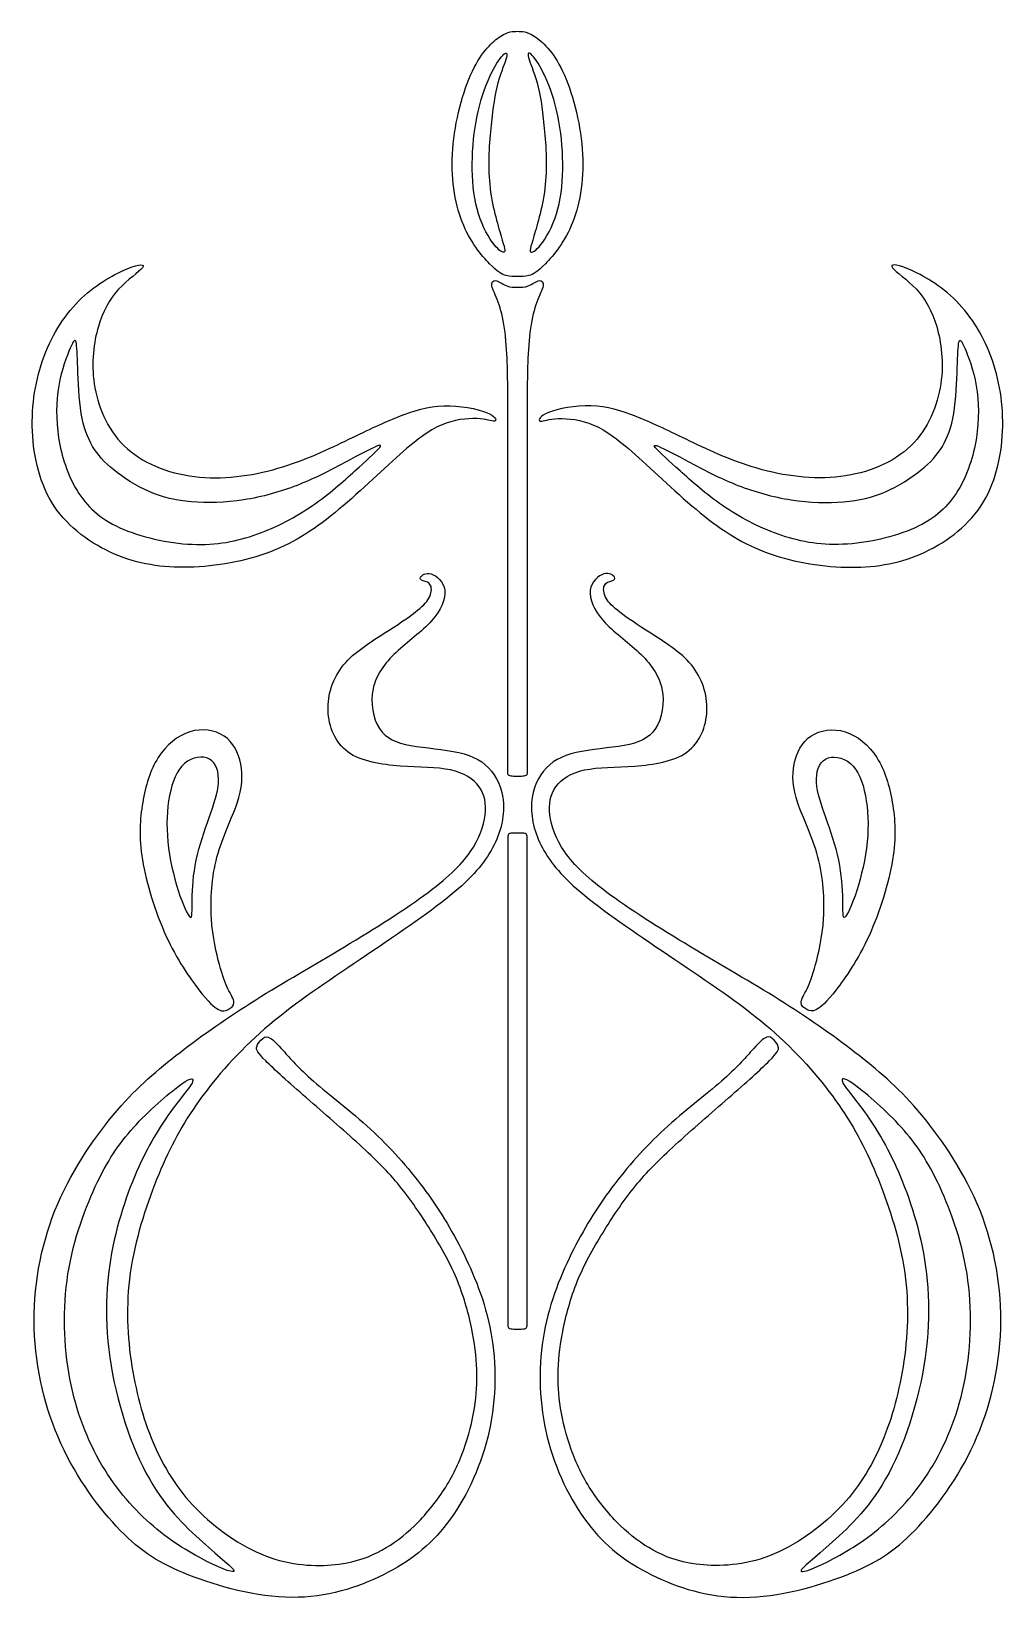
# Model space of a CAD drawing. Header units: millimetres. Extents: x -100 to 100, y -108 to 99.
# Drawn here: x -29.65 to 1.29, y -50.36 to -0.49 of the extents above; entities that cross this region are included whole.
import ezdxf

# ---------------------------------------------------------------- set-up
doc = ezdxf.new("R2010")
doc.units = ezdxf.units.MM
doc.header["$MEASUREMENT"] = 0

msp = doc.modelspace()

# ---------------------------------------------------------------- linework, layer by layer
at = {"color": 5, "linetype": 'ByBlock', "lineweight": -2}
for points, knots in [([(-14.184, -8.298), (-14.301, -8.302), (-14.418, -8.306), (-14.547, -8.267), (-14.676, -8.229), (-14.817, -8.149), (-15.328, -7.627), (-15.698, -7.185), (-15.943, -6.558), (-16.189, -5.931), (-16.311, -5.12), (-16.244, -4.236), (-16.178, -3.352), (-15.922, -2.395), (-15.619, -1.759), (-15.316, -1.122), (-14.966, -0.806), (-14.719, -0.648), (-14.471, -0.49), (-14.327, -0.49), (-14.184, -0.49)], [1, 1, 1, 1, 1.25, 1.25, 1.25, 1.375, 1.375, 1.5, 1.5, 1.5, 1.625, 1.625, 1.625, 1.75, 1.75, 1.75, 1.875, 1.875, 1.875, 2, 2, 2, 2]), ([(-14.184, -0.49), (-14.04, -0.49), (-13.896, -0.49), (-13.649, -0.648), (-13.401, -0.806), (-13.051, -1.122), (-12.748, -1.759), (-12.445, -2.395), (-12.189, -3.352), (-12.123, -4.236), (-12.056, -5.12), (-12.178, -5.931), (-12.424, -6.558), (-12.67, -7.185), (-13.039, -7.627), (-13.55, -8.149), (-13.691, -8.229), (-13.82, -8.267), (-13.949, -8.306), (-14.066, -8.302), (-14.184, -8.298)], [0, 0, 0, 0, 0.125, 0.125, 0.125, 0.25, 0.25, 0.25, 0.375, 0.375, 0.375, 0.5, 0.5, 0.5, 0.625, 0.625, 0.75, 0.75, 0.75, 1, 1, 1, 1]), ([(-15.063, -1.929), (-15.215, -2.264), (-15.367, -2.703), (-15.468, -3.183), (-15.569, -3.663), (-15.619, -4.185), (-15.623, -4.696), (-15.627, -5.206), (-15.585, -5.705), (-15.468, -6.144), (-15.352, -6.582), (-15.162, -6.959), (-14.823, -7.436), (-14.674, -7.535), (-14.617, -7.521), (-14.56, -7.508), (-14.594, -7.382), (-14.704, -7.011), (-14.815, -6.639), (-15.002, -6.022), (-15.068, -5.37), (-15.135, -4.718), (-15.082, -4.033), (-15.024, -3.474), (-14.967, -2.916), (-14.906, -2.485), (-14.708, -1.765), (-14.571, -1.476), (-14.531, -1.321), (-14.491, -1.167), (-14.548, -1.148), (-14.653, -1.255), (-14.758, -1.361), (-14.91, -1.594), (-15.063, -1.929)], [0, 0, 0, 0, 0.076923, 0.076923, 0.076923, 0.153846, 0.153846, 0.153846, 0.230769, 0.230769, 0.230769, 0.307692, 0.307692, 0.384615, 0.384615, 0.384615, 0.461538, 0.461538, 0.461538, 0.538462, 0.538462, 0.538462, 0.615385, 0.615385, 0.615385, 0.692308, 0.692308, 0.769231, 0.769231, 0.769231, 0.846154, 0.846154, 0.846154, 1, 1, 1, 1]), ([(-13.305, -1.929), (-13.152, -2.264), (-13, -2.703), (-12.899, -3.183), (-12.798, -3.663), (-12.748, -4.185), (-12.744, -4.696), (-12.741, -5.206), (-12.783, -5.705), (-12.899, -6.144), (-13.015, -6.582), (-13.206, -6.959), (-13.545, -7.436), (-13.693, -7.535), (-13.75, -7.521), (-13.808, -7.508), (-13.773, -7.382), (-13.663, -7.011), (-13.552, -6.639), (-13.366, -6.022), (-13.299, -5.37), (-13.232, -4.718), (-13.286, -4.033), (-13.343, -3.474), (-13.4, -2.916), (-13.461, -2.485), (-13.659, -1.765), (-13.796, -1.476), (-13.836, -1.321), (-13.876, -1.167), (-13.819, -1.148), (-13.714, -1.255), (-13.609, -1.361), (-13.457, -1.594), (-13.305, -1.929)], [0, 0, 0, 0, 0.076923, 0.076923, 0.076923, 0.153846, 0.153846, 0.153846, 0.230769, 0.230769, 0.230769, 0.307692, 0.307692, 0.384615, 0.384615, 0.384615, 0.461538, 0.461538, 0.461538, 0.538462, 0.538462, 0.538462, 0.615385, 0.615385, 0.615385, 0.692308, 0.692308, 0.769231, 0.769231, 0.769231, 0.846154, 0.846154, 0.846154, 1, 1, 1, 1]), ([(-19.546, -13.477), (-20.177, -13.78), (-20.958, -14.154), (-21.811, -14.401), (-22.665, -14.649), (-23.591, -14.771), (-24.462, -14.664), (-25.332, -14.558), (-26.148, -14.222), (-26.702, -13.683), (-27.257, -13.144), (-27.55, -12.401), (-27.653, -11.713), (-27.756, -11.025), (-27.668, -10.393), (-27.522, -9.89), (-27.375, -9.387), (-27.169, -9.013), (-26.88, -8.703), (-26.59, -8.392), (-26.217, -8.144), (-26.022, -7.893), (-26.201, -7.889), (-26.584, -8.043), (-26.967, -8.198), (-27.554, -8.51), (-28.055, -8.986), (-28.556, -9.463), (-28.972, -10.103), (-29.246, -10.833), (-29.52, -11.562), (-29.654, -12.382), (-29.62, -13.22), (-29.585, -14.058), (-29.383, -14.916), (-28.469, -16.292), (-27.756, -16.81), (-27.011, -17.13), (-26.266, -17.45), (-25.489, -17.572), (-23.778, -17.53), (-22.844, -17.366), (-22.044, -17.059), (-21.244, -16.753), (-20.577, -16.303), (-19.864, -15.707), (-19.152, -15.11), (-18.393, -14.367), (-17.82, -13.866), (-17.246, -13.365), (-16.858, -13.106), (-16.057, -12.824), (-15.646, -12.801), (-15.093, -12.85), (-14.952, -12.923), (-14.899, -12.896), (-14.845, -12.87), (-14.88, -12.744), (-15.173, -12.626), (-15.467, -12.508), (-16.019, -12.397), (-16.526, -12.412), (-17.033, -12.427), (-17.494, -12.569), (-17.965, -12.755), (-18.435, -12.942), (-18.915, -13.174), (-19.546, -13.477)], [0, 0, 0, 0, 0.04, 0.04, 0.04, 0.08, 0.08, 0.08, 0.12, 0.12, 0.12, 0.16, 0.16, 0.16, 0.2, 0.2, 0.2, 0.24, 0.24, 0.24, 0.28, 0.28, 0.32, 0.32, 0.32, 0.36, 0.36, 0.36, 0.4, 0.4, 0.4, 0.44, 0.44, 0.44, 0.48, 0.48, 0.52, 0.52, 0.52, 0.56, 0.56, 0.6, 0.6, 0.6, 0.64, 0.64, 0.64, 0.68, 0.68, 0.68, 0.72, 0.72, 0.76, 0.76, 0.8, 0.8, 0.8, 0.84, 0.84, 0.84, 0.88, 0.88, 0.88, 0.92, 0.92, 0.92, 1, 1, 1, 1]), ([(-8.821, -13.477), (-8.191, -13.78), (-7.409, -14.154), (-6.556, -14.401), (-5.702, -14.649), (-4.776, -14.771), (-3.905, -14.664), (-3.035, -14.558), (-2.219, -14.222), (-1.665, -13.683), (-1.11, -13.144), (-0.817, -12.401), (-0.714, -11.713), (-0.611, -11.025), (-0.699, -10.393), (-0.845, -9.89), (-0.992, -9.387), (-1.198, -9.013), (-1.488, -8.703), (-1.777, -8.392), (-2.151, -8.144), (-2.345, -7.893), (-2.166, -7.889), (-1.783, -8.043), (-1.4, -8.198), (-0.813, -8.51), (-0.312, -8.986), (0.189, -9.463), (0.605, -10.103), (0.879, -10.833), (1.153, -11.562), (1.287, -12.382), (1.252, -13.22), (1.218, -14.058), (1.016, -14.916), (0.102, -16.292), (-0.611, -16.81), (-1.356, -17.13), (-2.101, -17.45), (-2.878, -17.572), (-4.589, -17.53), (-5.523, -17.366), (-6.323, -17.059), (-7.124, -16.753), (-7.79, -16.303), (-8.503, -15.707), (-9.216, -15.11), (-9.974, -14.367), (-10.547, -13.866), (-11.121, -13.365), (-11.51, -13.106), (-12.31, -12.824), (-12.721, -12.801), (-13.274, -12.85), (-13.415, -12.923), (-13.468, -12.896), (-13.522, -12.87), (-13.487, -12.744), (-13.194, -12.626), (-12.901, -12.508), (-12.348, -12.397), (-11.841, -12.412), (-11.334, -12.427), (-10.873, -12.569), (-10.403, -12.755), (-9.932, -12.942), (-9.452, -13.174), (-8.821, -13.477)], [0, 0, 0, 0, 0.04, 0.04, 0.04, 0.08, 0.08, 0.08, 0.12, 0.12, 0.12, 0.16, 0.16, 0.16, 0.2, 0.2, 0.2, 0.24, 0.24, 0.24, 0.28, 0.28, 0.32, 0.32, 0.32, 0.36, 0.36, 0.36, 0.4, 0.4, 0.4, 0.44, 0.44, 0.44, 0.48, 0.48, 0.52, 0.52, 0.52, 0.56, 0.56, 0.6, 0.6, 0.6, 0.64, 0.64, 0.64, 0.68, 0.68, 0.68, 0.72, 0.72, 0.76, 0.76, 0.8, 0.8, 0.8, 0.84, 0.84, 0.84, 0.88, 0.88, 0.88, 0.92, 0.92, 0.92, 1, 1, 1, 1]), ([(-14.492, -12.027), (-14.495, -11.708), (-14.498, -11.389), (-14.511, -11.032), (-14.524, -10.676), (-14.547, -10.281), (-14.642, -9.611), (-14.714, -9.334), (-14.797, -9.11), (-14.88, -8.887), (-14.974, -8.715), (-14.996, -8.596), (-15.019, -8.477), (-14.972, -8.41), (-14.879, -8.426), (-14.787, -8.443), (-14.65, -8.542), (-14.526, -8.591), (-14.403, -8.64), (-14.293, -8.639), (-14.184, -8.638)], [5, 5, 5, 5, 5.25, 5.25, 5.25, 5.375, 5.375, 5.5, 5.5, 5.5, 5.625, 5.625, 5.625, 5.75, 5.75, 5.75, 5.875, 5.875, 5.875, 6, 6, 6, 6]), ([(-14.184, -8.638), (-14.074, -8.639), (-13.964, -8.64), (-13.841, -8.591), (-13.718, -8.542), (-13.58, -8.443), (-13.488, -8.426), (-13.396, -8.41), (-13.348, -8.477), (-13.371, -8.596), (-13.394, -8.715), (-13.487, -8.887), (-13.57, -9.11), (-13.653, -9.334), (-13.725, -9.611), (-13.82, -10.281), (-13.843, -10.676), (-13.856, -11.032), (-13.869, -11.389), (-13.872, -11.708), (-13.875, -12.027)], [0, 0, 0, 0, 0.125, 0.125, 0.125, 0.25, 0.25, 0.25, 0.375, 0.375, 0.375, 0.5, 0.5, 0.5, 0.625, 0.625, 0.75, 0.75, 0.75, 1, 1, 1, 1]), ([(-27.028, -14.455), (-26.72, -14.702), (-26.304, -14.969), (-25.473, -15.331), (-25.058, -15.427), (-24.561, -15.468), (-24.064, -15.51), (-23.484, -15.499), (-22.897, -15.407), (-22.311, -15.316), (-21.716, -15.145), (-21.2, -14.944), (-20.683, -14.744), (-20.245, -14.516), (-19.817, -14.289), (-19.388, -14.062), (-18.969, -13.837), (-18.519, -13.632), (-18.488, -13.651), (-18.607, -13.782), (-18.725, -13.914), (-18.992, -14.158), (-19.355, -14.485), (-19.719, -14.813), (-20.18, -15.225), (-20.712, -15.59), (-21.244, -15.956), (-21.846, -16.276), (-22.476, -16.501), (-23.107, -16.726), (-23.766, -16.856), (-25.306, -16.787), (-26.186, -16.589), (-27.482, -15.998), (-27.897, -15.606), (-28.503, -14.615), (-28.694, -14.017), (-28.785, -13.434), (-28.876, -12.85), (-28.869, -12.283), (-28.781, -11.776), (-28.694, -11.269), (-28.526, -10.823), (-28.309, -10.328), (-28.259, -10.278), (-28.202, -10.503), (-28.194, -10.777), (-28.179, -11.202), (-28.164, -11.627), (-28.141, -12.203), (-28.067, -12.652), (-27.992, -13.102), (-27.867, -13.426), (-27.703, -13.702), (-27.539, -13.978), (-27.337, -14.207), (-27.028, -14.455)], [0, 0, 0, 0, 0.045455, 0.045455, 0.090909, 0.090909, 0.090909, 0.136364, 0.136364, 0.136364, 0.181818, 0.181818, 0.181818, 0.227273, 0.227273, 0.227273, 0.272727, 0.272727, 0.318182, 0.318182, 0.318182, 0.363636, 0.363636, 0.363636, 0.409091, 0.409091, 0.409091, 0.454545, 0.454545, 0.454545, 0.5, 0.5, 0.545455, 0.545455, 0.590909, 0.590909, 0.636364, 0.636364, 0.636364, 0.681818, 0.681818, 0.681818, 0.727273, 0.727273, 0.772727, 0.772727, 0.818182, 0.818182, 0.818182, 0.863636, 0.863636, 0.863636, 0.909091, 0.909091, 0.909091, 1, 1, 1, 1]), ([(-1.339, -14.455), (-1.648, -14.702), (-2.063, -14.969), (-2.894, -15.331), (-3.309, -15.427), (-3.806, -15.468), (-4.304, -15.51), (-4.883, -15.499), (-5.47, -15.407), (-6.057, -15.316), (-6.651, -15.145), (-7.167, -14.944), (-7.684, -14.744), (-8.122, -14.516), (-8.551, -14.289), (-8.979, -14.062), (-9.399, -13.837), (-9.848, -13.632), (-9.879, -13.651), (-9.761, -13.782), (-9.642, -13.914), (-9.376, -14.158), (-9.012, -14.485), (-8.648, -14.813), (-8.187, -15.225), (-7.655, -15.59), (-7.124, -15.956), (-6.521, -16.276), (-5.891, -16.501), (-5.26, -16.726), (-4.601, -16.856), (-3.061, -16.787), (-2.181, -16.589), (-0.885, -15.998), (-0.47, -15.606), (0.136, -14.615), (0.326, -14.017), (0.418, -13.434), (0.509, -12.85), (0.502, -12.283), (0.414, -11.776), (0.326, -11.269), (0.159, -10.823), (-0.059, -10.328), (-0.108, -10.278), (-0.165, -10.503), (-0.173, -10.777), (-0.188, -11.202), (-0.203, -11.627), (-0.226, -12.203), (-0.3, -12.652), (-0.375, -13.102), (-0.501, -13.426), (-0.664, -13.702), (-0.828, -13.978), (-1.03, -14.207), (-1.339, -14.455)], [0, 0, 0, 0, 0.045455, 0.045455, 0.090909, 0.090909, 0.090909, 0.136364, 0.136364, 0.136364, 0.181818, 0.181818, 0.181818, 0.227273, 0.227273, 0.227273, 0.272727, 0.272727, 0.318182, 0.318182, 0.318182, 0.363636, 0.363636, 0.363636, 0.409091, 0.409091, 0.409091, 0.454545, 0.454545, 0.454545, 0.5, 0.5, 0.545455, 0.545455, 0.590909, 0.590909, 0.636364, 0.636364, 0.636364, 0.681818, 0.681818, 0.681818, 0.727273, 0.727273, 0.772727, 0.772727, 0.818182, 0.818182, 0.818182, 0.863636, 0.863636, 0.863636, 0.909091, 0.909091, 0.909091, 1, 1, 1, 1]), ([(-17.444, -18.986), (-17.673, -19.161), (-17.997, -19.382), (-18.422, -19.653), (-18.847, -19.923), (-19.373, -20.243), (-20.062, -21.082), (-20.226, -21.6), (-20.192, -22.625), (-19.994, -23.132), (-19.575, -23.435), (-19.156, -23.738), (-18.515, -23.837), (-17.913, -23.88), (-17.311, -23.924), (-16.747, -23.913), (-15.882, -24.096), (-15.581, -24.29), (-15.404, -24.538), (-15.227, -24.785), (-15.173, -25.087), (-15.215, -25.439), (-15.257, -25.791), (-15.394, -26.195), (-15.981, -27.034), (-16.431, -27.468), (-17.887, -28.531), (-18.893, -29.16), (-19.872, -29.745), (-20.851, -30.33), (-21.804, -30.871), (-23.553, -31.98), (-24.349, -32.548), (-25.056, -33.1), (-25.763, -33.653), (-26.381, -34.19), (-27.047, -34.99), (-27.714, -35.791), (-28.431, -36.854), (-28.901, -38.033), (-29.372, -39.213), (-29.597, -40.508), (-29.521, -43.069), (-29.219, -44.334), (-28.711, -45.451), (-28.202, -46.567), (-27.486, -47.535), (-26.167, -48.888), (-25.565, -49.273), (-24.645, -49.635), (-23.724, -49.997), (-22.486, -50.336), (-21.371, -50.346), (-20.257, -50.355), (-19.266, -50.035), (-18.447, -49.625), (-17.627, -49.216), (-16.98, -48.716), (-16.419, -47.983), (-15.859, -47.249), (-15.387, -46.281), (-15.131, -45.245), (-14.876, -44.209), (-14.838, -43.103), (-15.154, -41.099), (-15.509, -40.2), (-15.895, -39.413), (-16.282, -38.626), (-16.701, -37.951), (-17.189, -37.3), (-17.677, -36.648), (-18.233, -36.019), (-18.86, -35.442), (-19.487, -34.865), (-20.184, -34.339), (-20.67, -33.916), (-21.156, -33.493), (-21.43, -33.173), (-21.831, -32.727), (-21.956, -32.601), (-22.052, -32.542), (-22.147, -32.483), (-22.212, -32.491), (-22.29, -32.55), (-22.368, -32.609), (-22.459, -32.719), (-22.482, -32.818), (-22.505, -32.917), (-22.459, -33.005), (-21.934, -33.527), (-21.453, -33.962), (-20.901, -34.446), (-20.348, -34.929), (-19.723, -35.463), (-19.211, -35.932), (-18.698, -36.4), (-18.298, -36.804), (-17.578, -37.685), (-17.258, -38.161), (-16.951, -38.654), (-16.644, -39.148), (-16.351, -39.659), (-15.905, -40.714), (-15.753, -41.259), (-15.547, -42.242), (-15.493, -42.68), (-15.463, -43.507), (-15.486, -43.896), (-15.554, -44.319), (-15.623, -44.742), (-15.737, -45.199), (-15.894, -45.638), (-16.05, -46.076), (-16.248, -46.495), (-16.517, -46.91), (-16.785, -47.326), (-17.124, -47.737), (-17.46, -48.065), (-17.795, -48.393), (-18.127, -48.637), (-18.496, -48.84), (-18.866, -49.044), (-19.274, -49.208), (-20.466, -49.364), (-21.251, -49.357), (-22.052, -49.079), (-22.852, -48.8), (-23.667, -48.252), (-24.296, -47.636), (-24.925, -47.021), (-25.367, -46.339), (-26.057, -44.792), (-26.304, -43.927), (-26.453, -42.991), (-26.602, -42.055), (-26.651, -41.049), (-26.506, -40.019), (-26.361, -38.988), (-26.022, -37.932), (-25.666, -37.043), (-25.31, -36.153), (-24.936, -35.429), (-24.409, -34.669), (-23.881, -33.908), (-23.199, -33.112), (-22.385, -32.386), (-21.571, -31.66), (-20.626, -31.005), (-19.582, -30.3), (-18.538, -29.595), (-17.395, -28.84), (-15.814, -27.617), (-15.375, -27.148), (-15.08, -26.664), (-14.785, -26.18), (-14.632, -25.681), (-14.628, -25.222), (-14.625, -24.763), (-14.769, -24.343), (-15.25, -23.741), (-15.585, -23.558), (-16.052, -23.45), (-16.518, -23.341), (-17.117, -23.307), (-17.58, -23.223), (-18.043, -23.139), (-18.371, -23.006), (-18.578, -22.688), (-18.786, -22.37), (-18.874, -21.867), (-18.687, -20.986), (-18.412, -20.609), (-18.047, -20.262), (-17.681, -19.915), (-17.223, -19.599), (-16.614, -18.921), (-16.461, -18.559), (-16.498, -18.283), (-16.534, -18.006), (-16.759, -17.816), (-16.934, -17.766), (-17.109, -17.717), (-17.235, -17.808), (-17.273, -17.867), (-17.311, -17.926), (-17.262, -17.953), (-17.182, -17.98), (-17.102, -18.006), (-16.991, -18.033), (-16.947, -18.128), (-16.903, -18.224), (-16.926, -18.387), (-17.004, -18.534), (-17.082, -18.681), (-17.216, -18.81), (-17.444, -18.986)], [0, 0, 0, 0, 0.013699, 0.013699, 0.013699, 0.027397, 0.027397, 0.041096, 0.041096, 0.054795, 0.054795, 0.054795, 0.068493, 0.068493, 0.068493, 0.082192, 0.082192, 0.09589, 0.09589, 0.09589, 0.109589, 0.109589, 0.109589, 0.123288, 0.123288, 0.136986, 0.136986, 0.150685, 0.150685, 0.150685, 0.164384, 0.164384, 0.178082, 0.178082, 0.178082, 0.191781, 0.191781, 0.191781, 0.205479, 0.205479, 0.205479, 0.219178, 0.219178, 0.232877, 0.232877, 0.232877, 0.246575, 0.246575, 0.260274, 0.260274, 0.260274, 0.273973, 0.273973, 0.273973, 0.287671, 0.287671, 0.287671, 0.30137, 0.30137, 0.30137, 0.315068, 0.315068, 0.315068, 0.328767, 0.328767, 0.342466, 0.342466, 0.342466, 0.356164, 0.356164, 0.356164, 0.369863, 0.369863, 0.369863, 0.383562, 0.383562, 0.383562, 0.39726, 0.39726, 0.410959, 0.410959, 0.410959, 0.424658, 0.424658, 0.424658, 0.438356, 0.438356, 0.438356, 0.452055, 0.452055, 0.465753, 0.465753, 0.465753, 0.479452, 0.479452, 0.479452, 0.493151, 0.493151, 0.506849, 0.506849, 0.506849, 0.520548, 0.520548, 0.534247, 0.534247, 0.547945, 0.547945, 0.561644, 0.561644, 0.561644, 0.575342, 0.575342, 0.575342, 0.589041, 0.589041, 0.589041, 0.60274, 0.60274, 0.60274, 0.616438, 0.616438, 0.616438, 0.630137, 0.630137, 0.643836, 0.643836, 0.643836, 0.657534, 0.657534, 0.657534, 0.671233, 0.671233, 0.684932, 0.684932, 0.684932, 0.69863, 0.69863, 0.69863, 0.712329, 0.712329, 0.712329, 0.726027, 0.726027, 0.726027, 0.739726, 0.739726, 0.739726, 0.753425, 0.753425, 0.753425, 0.767123, 0.767123, 0.780822, 0.780822, 0.780822, 0.794521, 0.794521, 0.794521, 0.808219, 0.808219, 0.821918, 0.821918, 0.821918, 0.835616, 0.835616, 0.835616, 0.849315, 0.849315, 0.849315, 0.863014, 0.863014, 0.876712, 0.876712, 0.876712, 0.890411, 0.890411, 0.90411, 0.90411, 0.90411, 0.917808, 0.917808, 0.917808, 0.931507, 0.931507, 0.931507, 0.945205, 0.945205, 0.945205, 0.958904, 0.958904, 0.958904, 0.972603, 0.972603, 0.972603, 1, 1, 1, 1]), ([(-10.923, -18.986), (-10.694, -19.161), (-10.37, -19.382), (-9.945, -19.653), (-9.52, -19.923), (-8.994, -20.243), (-8.305, -21.082), (-8.141, -21.6), (-8.175, -22.625), (-8.373, -23.132), (-8.792, -23.435), (-9.212, -23.738), (-9.852, -23.837), (-10.454, -23.88), (-11.056, -23.924), (-11.62, -23.913), (-12.485, -24.096), (-12.786, -24.29), (-12.963, -24.538), (-13.14, -24.785), (-13.194, -25.087), (-13.152, -25.439), (-13.11, -25.791), (-12.973, -26.195), (-12.386, -27.034), (-11.936, -27.468), (-10.481, -28.531), (-9.475, -29.16), (-8.495, -29.745), (-7.516, -30.33), (-6.563, -30.871), (-4.814, -31.98), (-4.018, -32.548), (-3.311, -33.1), (-2.604, -33.653), (-1.987, -34.19), (-1.32, -34.99), (-0.653, -35.791), (0.064, -36.854), (0.534, -38.033), (1.005, -39.213), (1.23, -40.508), (1.153, -43.069), (0.852, -44.334), (0.344, -45.451), (-0.165, -46.567), (-0.882, -47.535), (-2.2, -48.888), (-2.802, -49.273), (-3.722, -49.635), (-4.643, -49.997), (-5.881, -50.336), (-6.996, -50.346), (-8.11, -50.355), (-9.101, -50.035), (-9.92, -49.625), (-10.74, -49.216), (-11.388, -48.716), (-11.948, -47.983), (-12.508, -47.249), (-12.98, -46.281), (-13.236, -45.245), (-13.491, -44.209), (-13.529, -43.103), (-13.213, -41.099), (-12.858, -40.2), (-12.472, -39.413), (-12.085, -38.626), (-11.666, -37.951), (-11.178, -37.3), (-10.69, -36.648), (-10.134, -36.019), (-9.507, -35.442), (-8.88, -34.865), (-8.183, -34.339), (-7.697, -33.916), (-7.211, -33.493), (-6.937, -33.173), (-6.537, -32.727), (-6.411, -32.601), (-6.316, -32.542), (-6.22, -32.483), (-6.156, -32.491), (-6.077, -32.55), (-5.999, -32.609), (-5.908, -32.719), (-5.885, -32.818), (-5.862, -32.917), (-5.908, -33.005), (-6.434, -33.527), (-6.914, -33.962), (-7.466, -34.446), (-8.019, -34.929), (-8.644, -35.463), (-9.156, -35.932), (-9.669, -36.4), (-10.069, -36.804), (-10.789, -37.685), (-11.109, -38.161), (-11.416, -38.654), (-11.723, -39.148), (-12.016, -39.659), (-12.462, -40.714), (-12.615, -41.259), (-12.82, -42.242), (-12.874, -42.68), (-12.904, -43.507), (-12.881, -43.896), (-12.813, -44.319), (-12.744, -44.742), (-12.63, -45.199), (-12.474, -45.638), (-12.317, -46.076), (-12.119, -46.495), (-11.851, -46.91), (-11.582, -47.326), (-11.243, -47.737), (-10.907, -48.065), (-10.572, -48.393), (-10.241, -48.637), (-9.871, -48.84), (-9.501, -49.044), (-9.094, -49.208), (-7.901, -49.364), (-7.116, -49.357), (-6.316, -49.079), (-5.515, -48.8), (-4.7, -48.252), (-4.071, -47.636), (-3.442, -47.021), (-3, -46.339), (-2.311, -44.792), (-2.063, -43.927), (-1.914, -42.991), (-1.766, -42.055), (-1.716, -41.049), (-1.861, -40.019), (-2.006, -38.988), (-2.345, -37.932), (-2.701, -37.043), (-3.057, -36.153), (-3.431, -35.429), (-3.959, -34.669), (-4.486, -33.908), (-5.169, -33.112), (-5.982, -32.386), (-6.796, -31.66), (-7.741, -31.005), (-8.785, -30.3), (-9.829, -29.595), (-10.972, -28.84), (-12.554, -27.617), (-12.992, -27.148), (-13.287, -26.664), (-13.583, -26.18), (-13.735, -25.681), (-13.739, -25.222), (-13.743, -24.763), (-13.598, -24.343), (-13.118, -23.741), (-12.782, -23.558), (-12.316, -23.45), (-11.849, -23.341), (-11.25, -23.307), (-10.787, -23.223), (-10.324, -23.139), (-9.997, -23.006), (-9.789, -22.688), (-9.581, -22.37), (-9.494, -21.867), (-9.68, -20.986), (-9.955, -20.609), (-10.321, -20.262), (-10.686, -19.915), (-11.144, -19.599), (-11.753, -18.921), (-11.906, -18.559), (-11.87, -18.283), (-11.833, -18.006), (-11.609, -17.816), (-11.433, -17.766), (-11.258, -17.717), (-11.132, -17.808), (-11.094, -17.867), (-11.056, -17.926), (-11.106, -17.953), (-11.186, -17.98), (-11.266, -18.006), (-11.376, -18.033), (-11.42, -18.128), (-11.464, -18.224), (-11.441, -18.387), (-11.363, -18.534), (-11.285, -18.681), (-11.151, -18.81), (-10.923, -18.986)], [0, 0, 0, 0, 0.013699, 0.013699, 0.013699, 0.027397, 0.027397, 0.041096, 0.041096, 0.054795, 0.054795, 0.054795, 0.068493, 0.068493, 0.068493, 0.082192, 0.082192, 0.09589, 0.09589, 0.09589, 0.109589, 0.109589, 0.109589, 0.123288, 0.123288, 0.136986, 0.136986, 0.150685, 0.150685, 0.150685, 0.164384, 0.164384, 0.178082, 0.178082, 0.178082, 0.191781, 0.191781, 0.191781, 0.205479, 0.205479, 0.205479, 0.219178, 0.219178, 0.232877, 0.232877, 0.232877, 0.246575, 0.246575, 0.260274, 0.260274, 0.260274, 0.273973, 0.273973, 0.273973, 0.287671, 0.287671, 0.287671, 0.30137, 0.30137, 0.30137, 0.315068, 0.315068, 0.315068, 0.328767, 0.328767, 0.342466, 0.342466, 0.342466, 0.356164, 0.356164, 0.356164, 0.369863, 0.369863, 0.369863, 0.383562, 0.383562, 0.383562, 0.39726, 0.39726, 0.410959, 0.410959, 0.410959, 0.424658, 0.424658, 0.424658, 0.438356, 0.438356, 0.438356, 0.452055, 0.452055, 0.465753, 0.465753, 0.465753, 0.479452, 0.479452, 0.479452, 0.493151, 0.493151, 0.506849, 0.506849, 0.506849, 0.520548, 0.520548, 0.534247, 0.534247, 0.547945, 0.547945, 0.561644, 0.561644, 0.561644, 0.575342, 0.575342, 0.575342, 0.589041, 0.589041, 0.589041, 0.60274, 0.60274, 0.60274, 0.616438, 0.616438, 0.616438, 0.630137, 0.630137, 0.643836, 0.643836, 0.643836, 0.657534, 0.657534, 0.657534, 0.671233, 0.671233, 0.684932, 0.684932, 0.684932, 0.69863, 0.69863, 0.69863, 0.712329, 0.712329, 0.712329, 0.726027, 0.726027, 0.726027, 0.739726, 0.739726, 0.739726, 0.753425, 0.753425, 0.753425, 0.767123, 0.767123, 0.780822, 0.780822, 0.780822, 0.794521, 0.794521, 0.794521, 0.808219, 0.808219, 0.821918, 0.821918, 0.821918, 0.835616, 0.835616, 0.835616, 0.849315, 0.849315, 0.849315, 0.863014, 0.863014, 0.876712, 0.876712, 0.876712, 0.890411, 0.890411, 0.90411, 0.90411, 0.90411, 0.917808, 0.917808, 0.917808, 0.931507, 0.931507, 0.931507, 0.945205, 0.945205, 0.945205, 0.958904, 0.958904, 0.958904, 0.972603, 0.972603, 0.972603, 1, 1, 1, 1]), ([(-23.667, -30.2), (-23.568, -30.562), (-23.488, -30.787), (-23.399, -30.972), (-23.309, -31.157), (-23.21, -31.302), (-23.206, -31.515), (-23.302, -31.584), (-23.391, -31.631), (-23.481, -31.679), (-23.565, -31.706), (-23.7, -31.633), (-23.835, -31.561), (-24.022, -31.389), (-24.616, -30.627), (-25.024, -30.036), (-25.369, -29.282), (-25.714, -28.527), (-25.996, -27.609), (-26.118, -26.87), (-26.24, -26.131), (-26.202, -25.57), (-26.11, -25.041), (-26.019, -24.511), (-25.874, -24.012), (-25.619, -23.612), (-25.363, -23.212), (-24.997, -22.91), (-24.609, -22.79), (-24.22, -22.67), (-23.808, -22.731), (-23.519, -22.928), (-23.229, -23.124), (-23.062, -23.455), (-22.989, -23.817), (-22.917, -24.179), (-22.94, -24.572), (-23.267, -25.548), (-23.572, -26.131), (-23.746, -26.776), (-23.919, -27.422), (-23.961, -28.131), (-23.923, -28.735), (-23.885, -29.339), (-23.767, -29.838), (-23.667, -30.2)], [0, 0, 0, 0, 0.058824, 0.058824, 0.058824, 0.117647, 0.117647, 0.176471, 0.176471, 0.176471, 0.235294, 0.235294, 0.235294, 0.294118, 0.294118, 0.352941, 0.352941, 0.352941, 0.411765, 0.411765, 0.411765, 0.470588, 0.470588, 0.470588, 0.529412, 0.529412, 0.529412, 0.588235, 0.588235, 0.588235, 0.647059, 0.647059, 0.647059, 0.705882, 0.705882, 0.705882, 0.764706, 0.764706, 0.823529, 0.823529, 0.823529, 0.882353, 0.882353, 0.882353, 1, 1, 1, 1]), ([(-4.7, -30.2), (-4.799, -30.562), (-4.879, -30.787), (-4.968, -30.972), (-5.058, -31.157), (-5.157, -31.302), (-5.161, -31.515), (-5.066, -31.584), (-4.976, -31.631), (-4.886, -31.679), (-4.803, -31.706), (-4.667, -31.633), (-4.532, -31.561), (-4.345, -31.389), (-3.751, -30.627), (-3.343, -30.036), (-2.998, -29.282), (-2.653, -28.527), (-2.371, -27.609), (-2.249, -26.87), (-2.127, -26.131), (-2.166, -25.57), (-2.257, -25.041), (-2.348, -24.511), (-2.493, -24.012), (-2.749, -23.612), (-3.004, -23.212), (-3.37, -22.91), (-3.758, -22.79), (-4.147, -22.67), (-4.559, -22.731), (-4.848, -22.928), (-5.138, -23.124), (-5.306, -23.455), (-5.378, -23.817), (-5.45, -24.179), (-5.428, -24.572), (-5.1, -25.548), (-4.795, -26.131), (-4.622, -26.776), (-4.448, -27.422), (-4.406, -28.131), (-4.444, -28.735), (-4.483, -29.339), (-4.601, -29.838), (-4.7, -30.2)], [0, 0, 0, 0, 0.058824, 0.058824, 0.058824, 0.117647, 0.117647, 0.176471, 0.176471, 0.176471, 0.235294, 0.235294, 0.235294, 0.294118, 0.294118, 0.352941, 0.352941, 0.352941, 0.411765, 0.411765, 0.411765, 0.470588, 0.470588, 0.470588, 0.529412, 0.529412, 0.529412, 0.588235, 0.588235, 0.588235, 0.647059, 0.647059, 0.647059, 0.705882, 0.705882, 0.705882, 0.764706, 0.764706, 0.823529, 0.823529, 0.823529, 0.882353, 0.882353, 0.882353, 1, 1, 1, 1]), ([(-24.98, -27.843), (-25.127, -27.388), (-25.257, -26.828), (-25.31, -26.294), (-25.363, -25.761), (-25.34, -25.254), (-25.255, -24.816), (-25.169, -24.378), (-25.02, -24.008), (-24.776, -23.798), (-24.532, -23.589), (-24.193, -23.539), (-23.98, -23.661), (-23.767, -23.783), (-23.679, -24.077), (-23.7, -24.406), (-23.721, -24.736), (-23.85, -25.102), (-24.144, -25.94), (-24.308, -26.413), (-24.405, -26.872), (-24.502, -27.331), (-24.533, -27.777), (-24.544, -28.482), (-24.525, -28.741), (-24.597, -28.695), (-24.67, -28.649), (-24.834, -28.299), (-24.98, -27.843)], [0, 0, 0, 0, 0.090909, 0.090909, 0.090909, 0.181818, 0.181818, 0.181818, 0.272727, 0.272727, 0.272727, 0.363636, 0.363636, 0.363636, 0.454545, 0.454545, 0.454545, 0.545455, 0.545455, 0.636364, 0.636364, 0.636364, 0.727273, 0.727273, 0.818182, 0.818182, 0.818182, 1, 1, 1, 1]), ([(-14.184, -24.208), (-14.244, -24.209), (-14.304, -24.21), (-14.354, -24.205), (-14.405, -24.201), (-14.446, -24.19), (-14.467, -24.172), (-14.488, -24.154), (-14.49, -24.128), (-14.492, -23.926), (-14.492, -23.75), (-14.492, -23.574)], [3, 3, 3, 3, 3.4, 3.4, 3.4, 3.6, 3.6, 3.6, 3.8, 3.8, 4, 4, 4, 4]), ([(-13.875, -23.574), (-13.875, -23.75), (-13.875, -23.926), (-13.877, -24.128), (-13.879, -24.154), (-13.9, -24.172), (-13.922, -24.19), (-13.963, -24.201), (-14.013, -24.205), (-14.064, -24.21), (-14.124, -24.209), (-14.184, -24.208)], [2, 2, 2, 2, 2.2, 2.2, 2.4, 2.4, 2.4, 2.6, 2.6, 2.6, 3, 3, 3, 3]), ([(-3.387, -27.843), (-3.24, -27.388), (-3.111, -26.828), (-3.057, -26.294), (-3.004, -25.761), (-3.027, -25.254), (-3.113, -24.816), (-3.198, -24.378), (-3.347, -24.008), (-3.591, -23.798), (-3.835, -23.589), (-4.174, -23.539), (-4.387, -23.661), (-4.601, -23.783), (-4.688, -24.077), (-4.667, -24.406), (-4.646, -24.736), (-4.517, -25.102), (-4.223, -25.94), (-4.06, -26.413), (-3.962, -26.872), (-3.865, -27.331), (-3.835, -27.777), (-3.823, -28.482), (-3.842, -28.741), (-3.77, -28.695), (-3.698, -28.649), (-3.534, -28.299), (-3.387, -27.843)], [0, 0, 0, 0, 0.090909, 0.090909, 0.090909, 0.181818, 0.181818, 0.181818, 0.272727, 0.272727, 0.272727, 0.363636, 0.363636, 0.363636, 0.454545, 0.454545, 0.454545, 0.545455, 0.545455, 0.636364, 0.636364, 0.636364, 0.727273, 0.727273, 0.818182, 0.818182, 0.818182, 1, 1, 1, 1]), ([(-14.184, -26.017), (-14.245, -26.016), (-14.306, -26.015), (-14.354, -26.017), (-14.402, -26.018), (-14.437, -26.022), (-14.459, -26.04), (-14.48, -26.058), (-14.488, -26.091), (-14.491, -26.155), (-14.494, -26.218), (-14.493, -26.314), (-14.492, -26.409)], [4, 4, 4, 4, 4.4, 4.4, 4.4, 4.6, 4.6, 4.6, 4.8, 4.8, 4.8, 5, 5, 5, 5]), ([(-13.875, -26.409), (-13.874, -26.314), (-13.873, -26.218), (-13.876, -26.155), (-13.88, -26.091), (-13.887, -26.058), (-13.909, -26.04), (-13.93, -26.022), (-13.965, -26.018), (-14.013, -26.017), (-14.062, -26.015), (-14.123, -26.016), (-14.184, -26.017)], [3, 3, 3, 3, 3.2, 3.2, 3.2, 3.4, 3.4, 3.4, 3.6, 3.6, 3.6, 4, 4, 4, 4]), ([(-27.547, -37.12), (-27.924, -37.902), (-28.313, -38.938), (-28.488, -40.047), (-28.663, -41.156), (-28.625, -42.337), (-28.229, -44.433), (-27.871, -45.348), (-27.406, -46.133), (-26.941, -46.918), (-26.369, -47.573), (-25.173, -48.594), (-24.548, -48.96), (-23.542, -49.463), (-23.161, -49.6), (-23.21, -49.486), (-23.26, -49.372), (-23.74, -49.006), (-24.891, -47.962), (-25.561, -47.284), (-26.659, -45.081), (-27.086, -43.557), (-27.219, -42.193), (-27.352, -40.828), (-27.192, -39.624), (-26.918, -38.572), (-26.644, -37.521), (-26.255, -36.621), (-25.523, -35.272), (-25.18, -34.823), (-24.94, -34.514), (-24.7, -34.205), (-24.563, -34.038), (-24.521, -33.927), (-24.479, -33.817), (-24.533, -33.763), (-24.868, -34), (-25.203, -34.236), (-25.821, -34.762), (-26.312, -35.288), (-26.804, -35.813), (-27.17, -36.339), (-27.547, -37.12)], [0, 0, 0, 0, 0.058824, 0.058824, 0.058824, 0.117647, 0.117647, 0.176471, 0.176471, 0.176471, 0.235294, 0.235294, 0.294118, 0.294118, 0.352941, 0.352941, 0.352941, 0.411765, 0.411765, 0.470588, 0.470588, 0.529412, 0.529412, 0.529412, 0.588235, 0.588235, 0.588235, 0.647059, 0.647059, 0.705882, 0.705882, 0.705882, 0.764706, 0.764706, 0.764706, 0.823529, 0.823529, 0.823529, 0.882353, 0.882353, 0.882353, 1, 1, 1, 1]), ([(-0.82, -37.12), (-0.443, -37.902), (-0.054, -38.938), (0.121, -40.047), (0.296, -41.156), (0.258, -42.337), (-0.138, -44.433), (-0.497, -45.348), (-0.961, -46.133), (-1.426, -46.918), (-1.998, -47.573), (-3.194, -48.594), (-3.819, -48.96), (-4.825, -49.463), (-5.207, -49.6), (-5.157, -49.486), (-5.107, -49.372), (-4.627, -49.006), (-3.476, -47.962), (-2.806, -47.284), (-1.708, -45.081), (-1.282, -43.557), (-1.148, -42.193), (-1.015, -40.828), (-1.175, -39.624), (-1.449, -38.572), (-1.724, -37.521), (-2.112, -36.621), (-2.844, -35.272), (-3.187, -34.823), (-3.427, -34.514), (-3.667, -34.205), (-3.804, -34.038), (-3.846, -33.927), (-3.888, -33.817), (-3.835, -33.763), (-3.499, -34), (-3.164, -34.236), (-2.547, -34.762), (-2.055, -35.288), (-1.564, -35.813), (-1.198, -36.339), (-0.82, -37.12)], [0, 0, 0, 0, 0.058824, 0.058824, 0.058824, 0.117647, 0.117647, 0.176471, 0.176471, 0.176471, 0.235294, 0.235294, 0.294118, 0.294118, 0.352941, 0.352941, 0.352941, 0.411765, 0.411765, 0.470588, 0.470588, 0.529412, 0.529412, 0.529412, 0.588235, 0.588235, 0.588235, 0.647059, 0.647059, 0.705882, 0.705882, 0.705882, 0.764706, 0.764706, 0.764706, 0.823529, 0.823529, 0.823529, 0.882353, 0.882353, 0.882353, 1, 1, 1, 1]), ([(-14.492, -41.351), (-14.492, -41.431), (-14.492, -41.512), (-14.493, -41.646), (-14.494, -41.698), (-14.484, -41.734), (-14.474, -41.769), (-14.453, -41.787), (-14.401, -41.795), (-14.349, -41.804), (-14.266, -41.803), (-14.184, -41.802)], [6, 6, 6, 6, 6.2, 6.2, 6.4, 6.4, 6.4, 6.6, 6.6, 6.6, 7, 7, 7, 7]), ([(-14.184, -41.802), (-14.101, -41.803), (-14.018, -41.804), (-13.966, -41.795), (-13.914, -41.787), (-13.893, -41.769), (-13.883, -41.734), (-13.873, -41.698), (-13.874, -41.646), (-13.875, -41.512), (-13.875, -41.431), (-13.875, -41.351)], [7, 7, 7, 7, 7.4, 7.4, 7.4, 7.6, 7.6, 7.6, 7.8, 7.8, 8, 8, 8, 8])]:
    msp.add_open_spline(points, degree=3, knots=knots, dxfattribs=at)
for points in [[(-14.492, -23.574), (-14.492, -23.574), (-14.492, -12.027), (-14.492, -12.027)], [(-13.875, -12.027), (-13.875, -12.027), (-13.875, -23.574), (-13.875, -23.574)], [(-14.492, -26.409), (-14.492, -26.409), (-14.492, -41.351), (-14.492, -41.351)], [(-13.875, -41.351), (-13.875, -41.351), (-13.875, -26.409), (-13.875, -26.409)]]:
    msp.add_open_spline(points, degree=3, dxfattribs=at)

doc.saveas('drawing.dxf')
